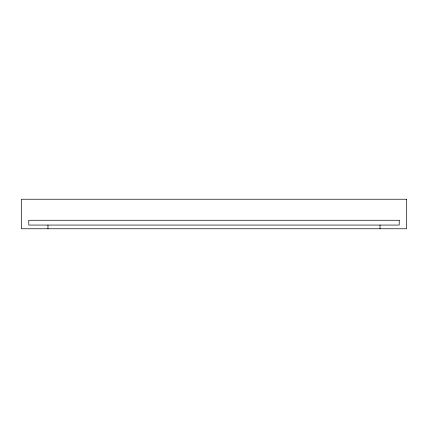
<?xml version="1.0" encoding="UTF-8"?>
<svg xmlns="http://www.w3.org/2000/svg" width="428" height="428" viewBox="0 0 428 428"><rect width="100%" height="100%" fill="white"/><g stroke="black" fill="none" stroke-linecap="round" stroke-linejoin="round"><path stroke-width="0.64" d="M380.032 225.069L380.032 228.761M47.968 225.069L47.968 228.761M406.6 199.239L21.4 199.239L21.4 228.761L406.6 228.761L406.6 199.239M399.222 220.27L28.778 220.27L28.778 225.069L399.222 225.069L399.222 220.27"/></g></svg>
